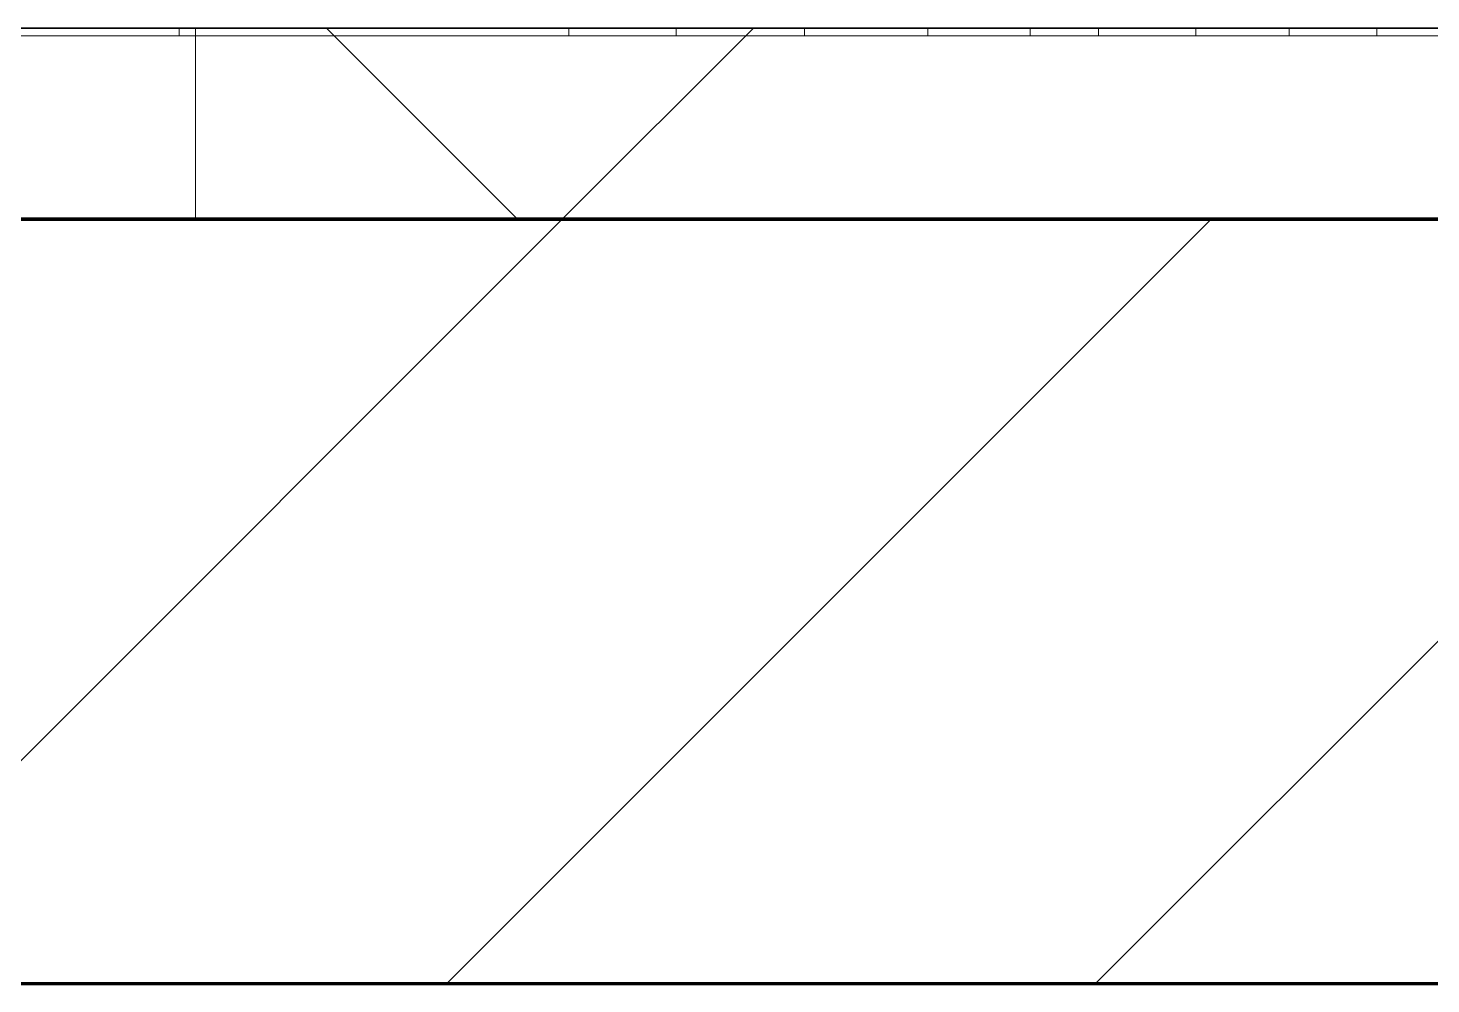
# Model space of a CAD drawing. Header units: millimetres. Extents: x -920231 to -841213, y -17301 to 22361.
# Drawn here: x -862026.1 to -861659.2, y -3375.9 to -3125.9 of the extents above; entities that cross this region are included whole.
import ezdxf

# ---------------------------------------------------------------- set-up
doc = ezdxf.new("R2010")
doc.units = ezdxf.units.MM
for name, color, linetype, lineweight in [('A-GLAZ-CURT', 2, 'Continuous', 9), ('A-WALL', 5, 'Continuous', 35), ('A-WALL-FNSH', 2, 'Continuous', 35), ('A-WALL-PATT', 1, 'Continuous', 35)]:
    doc.layers.add(name, color=color, linetype=linetype, lineweight=lineweight)

# ---------------------------------------------------------------- blocks, each defined once
blk = doc.blocks.new('PPLS-PP19_Custom Tile Pattern - Custom Tile Pattern-V82-4230-01 ENLARGED MULTI-PURPOSE LEVEL - REFLECTED CEILING PLAN - SHEET 1')
at = {"layer": 'A-GLAZ-CURT'}
for p, q in [((230.06, 0), (300, 0)), ((295.8, 0), (300, 0)), ((295.8, -2), (295.8, 0)), ((300, 0), (300, -2)), ((-300, -2), (300, -2)), ((300, -2), (295.8, -2)), ((300, -2), (300, -50)), ((300, -50), (-300, -50))]:
    blk.add_line(p, q, dxfattribs=at)
for points, knots in [([(300, 0), (286.53, 0), (255.88, 0), (225.16, 0), (209.75, 0)], [-285.253232, -285.253232, -285.253232, -285.253232, -244.693688, -192.984159, -192.984159, -192.984159, -192.984159]), ([(300, 0), (288.22, 0), (262, 0), (230.48, 0), (220, 0), (219.04, 0)], [-12528.858583, -12528.858583, -12528.858583, -12528.858583, -11905.454923, -11162.864862, -10859.773777, -10859.773777, -10859.773777, -10859.773777]), ([(284.78, 0), (284.83, 0), (285.23, 0), (287.47, 0), (293.59, 0), (297.76, 0), (300, 0)], [-4096.535135, -4096.535135, -4096.535135, -4096.535135, -4053.389046, -3959.664717, -3862.421465, -3746.95702, -3746.95702, -3746.95702, -3746.95702]), ([(295.8, 0), (294.18, 0), (290.94, 0), (286.68, 0), (285.79, 0)], [-4679.165325, -4679.165325, -4679.165325, -4679.165325, -4358.271401, -4213.061173, -4213.061173, -4213.061173, -4213.061173])]:
    blk.add_open_spline(points, degree=3, knots=knots, dxfattribs=at)
blk = doc.blocks.new('PPLS-PP19_Custom Tile Pattern - Custom Tile Pattern-V83-4230-01 ENLARGED MULTI-PURPOSE LEVEL - REFLECTED CEILING PLAN - SHEET 1')
at = {"layer": 'A-GLAZ-CURT'}
for p, q in [((-300, 0), (-202.31, 0)), ((-300, -2), (-300, 0)), ((-293.07, 0), (-275.75, 0)), ((-275.75, 0), (-293.07, 0)), ((-222.32, 0), (-205, 0)), ((-205, 0), (-222.32, 0)), ((-202.31, 0), (-202.31, -2)), ((-174.21, 0), (-140.66, 0)), ((-174.21, -2), (-174.21, 0)), ((-140.66, 0), (-140.66, -2)), ((-108.4, 0), (-81.66, 0)), ((-108.4, -2), (-108.4, 0)), ((-81.66, 0), (-81.66, -2)), ((-63.81, 0), (-38.36, 0)), ((-63.81, -2), (-63.81, 0)), ((-38.36, 0), (-38.36, -2)), ((-13.88, 0), (9.01, 0)), ((-13.88, -2), (-13.88, 0)), ((9.01, 0), (9.01, -2)), ((-300, -2), (300, -2)), ((-300, -50), (-300, -2)), ((-202.31, -2), (-300, -2)), ((-140.66, -2), (-174.21, -2)), ((-81.66, -2), (-108.4, -2)), ((-38.36, -2), (-63.81, -2)), ((9.01, -2), (-13.88, -2)), ((300, -50), (-300, -50))]:
    blk.add_line(p, q, dxfattribs=at)
at = {"layer": 'A-GLAZ-CURT', "flags": 128}
for points in [[(-300, 0), (-291.7, 0), (-283.58, 0), (-275.62, 0), (-267.8, 0), (-260.12, 0), (-252.56, 0), (-245.12, 0), (-237.77, 0), (-230.5, 0), (-223.32, 0), (-216.2, 0), (-209.18, 0), (-202.31, 0)], [(-247.01, 0), (-254.25, 0), (-261.61, 0), (-269.09, 0), (-276.68, 0), (-284.36, 0), (-292.14, 0), (-300, 0)], [(-174.75, 0), (-178.96, 0), (-183.97, 0), (-189.27, 0), (-194.85, 0), (-200.68, 0), (-206.74, 0), (-213.02, 0), (-219.49, 0), (-226.14, 0), (-232.95, 0), (-239.91, 0), (-246.58, 0)]]:
    blk.add_lwpolyline(points, dxfattribs=at)
at = {"layer": 'A-GLAZ-CURT'}
for points, knots in [([(-300, 0), (-284.65, 0), (-236.57, 0), (-184.21, 0), (-151.15, 0), (-140.66, 0)], [-5323.127839, -5323.127839, -5323.127839, -5323.127839, -4502.809032, -2700.551212, -1671.606487, -1671.606487, -1671.606487, -1671.606487]), ([(-175.72, 0), (-187.82, 0), (-220.48, 0), (-262.56, 0), (-294.48, 0), (-300, 0)], [-16037.608014, -16037.608014, -16037.608014, -16037.608014, -15131.813646, -13729.592194, -13439.944408, -13439.944408, -13439.944408, -13439.944408]), ([(-247.4, 0), (-249.5, 0), (-256.89, 0), (-262.59, 0), (-264.9, 0), (-265.4, 0)], [-664.109872, -664.109872, -664.109872, -664.109872, -543.655514, -208.940337, 0, 0, 0, 0]), ([(-258.6, 0), (-257.91, 0), (-254.81, 0), (-250.21, 0), (-246.59, 0)], [-5722.54675, -5722.54675, -5722.54675, -5722.54675, -5657.471696, -5459.462123, -5459.462123, -5459.462123, -5459.462123]), ([(-174.8, 0), (-178.45, 0), (-186.73, 0), (-209.77, 0), (-229.53, 0), (-243.45, 0), (-246.62, 0)], [-1974.494561, -1974.494561, -1974.494561, -1974.494561, -1755.085331, -1400.429864, -858.079193, -678.898496, -678.898496, -678.898496, -678.898496]), ([(-246.27, 0), (-245.53, 0), (-237.48, 0), (-225.99, 0), (-213.1, 0), (-200.2, 0), (-188.34, 0), (-179.5, 0), (-175.66, 0)], [-5453.702272, -5453.702272, -5453.702272, -5453.702272, -5413.335975, -5017.494783, -4832.723979, -4666.091899, -4349.945572, -4147.886235, -4147.886235, -4147.886235, -4147.886235]), ([(-175.08, 0), (-176.14, 0), (-183.46, 0), (-199.46, 0), (-216.65, 0), (-231.26, 0), (-233.46, 0), (-234, 0)], [-1821.098565, -1821.098565, -1821.098565, -1821.098565, -1763.376603, -1422.553702, -978.033455, -846.069444, -682.911962, -682.911962, -682.911962, -682.911962]), ([(-233.49, 0), (-233.44, 0), (-232.38, 0), (-230.74, 0), (-225.3, 0), (-223.63, 0)], [-455.274641, -455.274641, -455.274641, -455.274641, -440.605512, -119.536984, 0, 0, 0, 0]), ([(-223.63, 0), (-219.39, 0), (-206.17, 0), (-190.12, 0), (-178.49, 0), (-174.92, 0)], [-5463.295695, -5463.295695, -5463.295695, -5463.295695, -5161.076232, -4739.070012, -4552.746412, -4552.746412, -4552.746412, -4552.746412]), ([(-174.77, 0), (-172.23, 0), (-166.19, 0), (-158.7, 0), (-157.22, 0)], [-4132.488174, -4132.488174, -4132.488174, -4132.488174, -4000.813434, -3840.635403, -3840.635403, -3840.635403, -3840.635403]), ([(-174.76, 0), (-173.14, 0), (-165.47, 0), (-152.12, 0), (-136.84, 0), (-127.33, 0), (-124.19, 0), (-123.43, 0), (-123.28, 0)], [-4549.886829, -4549.886829, -4549.886829, -4549.886829, -4465.409639, -4149.119819, -3839.893365, -3647.167523, -3488.92562, -3439.852845, -3439.852845, -3439.852845, -3439.852845]), ([(-133.82, 0), (-135.51, 0), (-137.8, 0), (-149.31, 0), (-160.78, 0), (-169.5, 0), (-174.76, 0)], [-2731.647847, -2731.647847, -2731.647847, -2731.647847, -2418.507304, -2308.929706, -2113.765672, -1826.935526, -1826.935526, -1826.935526, -1826.935526]), ([(-108.4, 0), (-116.54, 0), (-136.93, 0), (-160.45, 0), (-174.75, 0)], [-17961.803277, -17961.803277, -17961.803277, -17961.803277, -17136.203329, -16061.706751, -16061.706751, -16061.706751, -16061.706751]), ([(-137.88, 0), (-140.56, 0), (-147.66, 0), (-147.69, 0), (-158.72, 0), (-168.99, 0), (-173.27, 0), (-173.9, 0)], [-3187.727384, -3187.727384, -3187.727384, -3187.727384, -2919.378265, -2477.344047, -2237.412286, -2029.680487, -1992.329615, -1992.329615, -1992.329615, -1992.329615]), ([(-152.35, 0), (-151.03, 0), (-147.71, 0), (-143.57, 0), (-138.62, 0)], [-3494.978217, -3494.978217, -3494.978217, -3494.978217, -3371.022232, -3227.460399, -3227.460399, -3227.460399, -3227.460399]), ([(-118.78, 0), (-121.86, 0), (-126.28, 0), (-136.96, 0), (-147.46, 0), (-150.03, 0), (-150.57, 0)], [-5938.474035, -5938.474035, -5938.474035, -5938.474035, -5700.061948, -5508.838257, -5298.784692, -5196.16478, -5196.16478, -5196.16478, -5196.16478]), ([(-150.34, 0), (-150.07, 0), (-147.75, 0), (-142.6, 0), (-127.26, 0), (-107.3, 0), (-90.42, 0), (-75.26, 0), (-68.41, 0), (-65.12, 0), (-63.63, 0)], [-4948.728362, -4948.728362, -4948.728362, -4948.728362, -4883.323924, -4440.880425, -4054.690705, -3793.097032, -3402.597032, -3144.956779, -3050.982048, -2969.237017, -2969.237017, -2969.237017, -2969.237017]), ([(-31.04, 0), (-31.59, 0), (-38.24, 0), (-53.55, 0), (-78.2, 0), (-110.94, 0), (-130.52, 0), (-147.74, 0), (-149.07, 0)], [-8574.817649, -8574.817649, -8574.817649, -8574.817649, -8532.293389, -8073.216054, -7508.296369, -7004.680444, -6449.282163, -6277.220794, -6277.220794, -6277.220794, -6277.220794]), ([(-148.23, 0), (-146.94, 0), (-140.15, 0), (-137.28, 0), (-133.93, 0), (-128.78, 0), (-126.5, 0)], [-6162.058746, -6162.058746, -6162.058746, -6162.058746, -6017.569127, -5560.701257, -5364.112219, -5231.017328, -5231.017328, -5231.017328, -5231.017328]), ([(-86.16, 0), (-91.37, 0), (-104.13, 0), (-122.65, 0), (-139.03, 0), (-146.11, 0), (-146.95, 0)], [-1681.3698, -1681.3698, -1681.3698, -1681.3698, -1374.161226, -945.742622, -741.901385, -489.130243, -489.130243, -489.130243, -489.130243]), ([(-146.69, 0), (-146.59, 0), (-145.49, 0), (-135.69, 0), (-128.29, 0), (-125.15, 0)], [-420.34245, -420.34245, -420.34245, -420.34245, -406.956646, -290.263673, 0, 0, 0, 0]), ([(-134.24, 0), (-133.42, 0), (-130.43, 0), (-119.84, 0), (-108.72, 0), (-104.02, 0)], [-7671.276312, -7671.276312, -7671.276312, -7671.276312, -7293.749979, -6839.55839, -6511.65767, -6511.65767, -6511.65767, -6511.65767]), ([(-127.41, 0), (-131.63, 0), (-133.13, 0), (-134.06, 0), (-134.11, 0)], [-8540.990293, -8540.990293, -8540.990293, -8540.990293, -8266.114998, -8251.085632, -8251.085632, -8251.085632, -8251.085632]), ([(-120.13, 0), (-120.14, 0), (-120.24, 0), (-121.3, 0), (-129.25, 0), (-133.82, 0)], [-2933.992132, -2933.992132, -2933.992132, -2933.992132, -2920.575025, -2840.280255, -2731.647847, -2731.647847, -2731.647847, -2731.647847]), ([(-113.44, 0), (-113.46, 0), (-114.06, 0), (-119.73, 0), (-125.43, 0), (-127.03, 0), (-127.41, 0)], [-323.250712, -323.250712, -323.250712, -323.250712, -282.672656, -98.539552, -24.539552, 0, 0, 0, 0]), ([(-126.5, 0), (-122.44, 0), (-108.71, 0), (-86.68, 0), (-63.44, 0), (-54.4, 0), (-48.53, 0), (-30.79, 0), (-18.03, 0), (8.61, 0), (15.02, 0), (22.91, 0), (31, 0), (36.29, 0), (39.94, 0), (40.43, 0)], [-5231.017328, -5231.017328, -5231.017328, -5231.017328, -4994.692869, -4542.524482, -4008.285538, -3689.699207, -3546.54457, -3315.260113, -2864.387349, -2439.246196, -2084.094819, -1956.422387, -1818.904206, -1645.594513, -1619.124411, -1619.124411, -1619.124411, -1619.124411]), ([(-125.15, 0), (-124.93, 0), (-121.96, 0), (-113.79, 0), (-106.12, 0), (-103.63, 0)], [-3362.7396, -3362.7396, -3362.7396, -3362.7396, -3342.215224, -3074.362186, -2942.39715, -2942.39715, -2942.39715, -2942.39715]), ([(-122.08, 0), (-122.01, 0), (-121.69, 0), (-121.2, 0), (-120.88, 0)], [-3136.336417, -3136.336417, -3136.336417, -3136.336417, -3110.304437, -3035.164275, -3035.164275, -3035.164275, -3035.164275]), ([(-36.33, 0), (-36.43, 0), (-37.27, 0), (-45.02, 0), (-46.13, 0), (-60.59, 0), (-81.23, 0), (-99.51, 0), (-114.02, 0), (-117.28, 0), (-118.78, 0)], [-1855.773136, -1855.773136, -1855.773136, -1855.773136, -1810.870157, -1672.078046, -1405.135169, -1060.00838, -740.068933, -229.489605, -116.330425, 0, 0, 0, 0]), ([(-117.69, 0), (-117.06, 0), (-114.75, 0), (-113.43, 0), (-113.43, 0)], [-808.126779, -808.126779, -808.126779, -808.126779, -394.672656, -330.797262, -330.797262, -330.797262, -330.797262]), ([(-103.78, 0), (-105.68, 0), (-112.04, 0), (-116.79, 0), (-117.66, 0)], [-1616.253558, -1616.253558, -1616.253558, -1616.253558, -1433.981041, -969.752135, -969.752135, -969.752135, -969.752135]), ([(-115.82, 0), (-114.96, 0), (-111.53, 0), (-105.49, 0), (-102.98, 0)], [-5724.064692, -5724.064692, -5724.064692, -5724.064692, -5430.283136, -5256.376126, -5256.376126, -5256.376126, -5256.376126]), ([(9.32, 0), (9.08, 0), (7.65, 0), (2.57, 0), (-12.23, 0), (-25.64, 0), (-40, 0), (-56.24, 0), (-75.59, 0), (-94, 0), (-112.01, 0), (-114.94, 0), (-115.63, 0)], [-2922.926651, -2922.926651, -2922.926651, -2922.926651, -2882.788014, -2720.818881, -2518.50168, -2125.455881, -1792.521578, -1466.981642, -1208.454564, -789.402658, -501.969187, -243.577221, -243.577221, -243.577221, -243.577221]), ([(-63.81, 0), (-70.01, 0), (-83.75, 0), (-97.15, 0), (-102.95, 0)], [-2747.631049, -2747.631049, -2747.631049, -2747.631049, -2193.204658, -1642.652277, -1642.652277, -1642.652277, -1642.652277]), ([(-102.92, 0), (-99.35, 0), (-91.42, 0), (-84.96, 0), (-81.66, 0)], [-6486.035838, -6486.035838, -6486.035838, -6486.035838, -6236.997189, -5931.848349, -5931.848349, -5931.848349, -5931.848349]), ([(-102.92, 0), (-102.4, 0), (-96.29, 0), (-85.29, 0), (-71.67, 0), (-65.93, 0), (-65.07, 0)], [-2929.985183, -2929.985183, -2929.985183, -2929.985183, -2902.289527, -2605.247022, -2322.099534, -2241.8264, -2241.8264, -2241.8264, -2241.8264]), ([(-102.13, 0), (-100.15, 0), (-93.18, 0), (-71.33, 0), (-42.53, 0), (-12.78, 0), (4.23, 0), (9.64, 0), (10.14, 0), (10.18, 0)], [-5236.91025, -5236.91025, -5236.91025, -5236.91025, -5103.229623, -4799.173296, -4065.652676, -3589.737505, -3285.047089, -3066.359526, -3044.715262, -3044.715262, -3044.715262, -3044.715262]), ([(-63.96, 0), (-64.13, 0), (-72.5, 0), (-80.63, 0), (-86.16, 0)], [-2171.769325, -2171.769325, -2171.769325, -2171.769325, -2007.031671, -1681.3698, -1681.3698, -1681.3698, -1681.3698]), ([(-29.03, 0), (-33.97, 0), (-43.74, 0), (-56.37, 0), (-71.66, 0), (-77.83, 0), (-82.66, 0), (-83.28, 0), (-83.28, 0)], [-2680.714891, -2680.714891, -2680.714891, -2680.714891, -2413.671296, -2161.752162, -2006.592567, -1646.621388, -1424.436217, -1393.971743, -1393.971743, -1393.971743, -1393.971743]), ([(-83.28, 0), (-83.28, 0), (-82.91, 0), (-76.14, 0), (-62.97, 0), (-48.14, 0), (-36.49, 0), (-33.57, 0), (-29.94, 0), (-28.57, 0)], [-1393.4169, -1393.4169, -1393.4169, -1393.4169, -1353.722004, -1274.333717, -1073.56893, -651.549973, -296.515819, -83.513472, 0, 0, 0, 0]), ([(31.18, 0), (25.97, 0), (11.99, 0), (-16.92, 0), (-47.42, 0), (-65.35, 0), (-66.28, 0), (-66.31, 0)], [-4496.803627, -4496.803627, -4496.803627, -4496.803627, -4222.080604, -3745.412743, -2981.410125, -2542.574734, -2526.906796, -2526.906796, -2526.906796, -2526.906796]), ([(-65.47, 0), (-65.27, 0), (-62.78, 0), (-55.26, 0), (-43.47, 0), (-38.36, 0)], [-2362.748727, -2362.748727, -2362.748727, -2362.748727, -2315.303971, -1809.437387, -1213.642243, -1213.642243, -1213.642243, -1213.642243]), ([(-63.63, 0), (-61.49, 0), (-57.39, 0), (-54.49, 0), (-45.2, 0), (-40.79, 0), (-40.46, 0), (-40.44, 0)], [-2969.237017, -2969.237017, -2969.237017, -2969.237017, -2851.217951, -2734.127174, -2474.780881, -2410.990208, -2350.645972, -2350.645972, -2350.645972, -2350.645972]), ([(-51.83, 0), (-51.83, 0), (-51.78, 0), (-47.4, 0), (-46.01, 0), (-40.22, 0), (-36.78, 0)], [-632.814994, -632.814994, -632.814994, -632.814994, -627.965721, -508.377888, -260.442412, 0, 0, 0, 0]), ([(76.63, 0), (74.8, 0), (67.65, 0), (53.52, 0), (37, 0), (24.07, 0), (12.82, 0), (-2.9, 0), (-20.62, 0), (-32.81, 0), (-44.85, 0), (-51.43, 0), (-51.79, 0)], [-3095.572228, -3095.572228, -3095.572228, -3095.572228, -2950.589685, -2634.532728, -2313.748533, -2106.613311, -1925.670641, -1617.263037, -1290.787923, -1039.307308, -819.71621, -644.910881, -644.910881, -644.910881, -644.910881]), ([(-36.29, 0), (-36.29, 0), (-35.06, 0), (-32.37, 0), (-31.16, 0)], [-9150.272121, -9150.272121, -9150.272121, -9150.272121, -9057.163041, -8976.937939, -8976.937939, -8976.937939, -8976.937939]), ([(-33.34, 0), (-33.34, 0), (-33.02, 0), (-31.84, 0), (-31.58, 0)], [-2415.024266, -2415.024266, -2415.024266, -2415.024266, -2357.633367, -2342.77448, -2342.77448, -2342.77448, -2342.77448]), ([(30.82, 0), (29.27, 0), (20.14, 0), (3.54, 0), (-14.52, 0), (-28.7, 0), (-31.12, 0)], [-10462.034656, -10462.034656, -10462.034656, -10462.034656, -10363.088938, -9884.23066, -9424.652049, -9303.357311, -9303.357311, -9303.357311, -9303.357311]), ([(-31.1, 0), (-28.22, 0), (-16.89, 0), (8.83, 0), (43.36, 0), (70.92, 0), (82.12, 0), (83.66, 0)], [-6056.719018, -6056.719018, -6056.719018, -6056.719018, -5862.463379, -5340.621928, -4573.028122, -4094.177415, -3869.465285, -3869.465285, -3869.465285, -3869.465285]), ([(40.22, 0), (35.23, 0), (24.1, 0), (2.64, 0), (-17.6, 0), (-28.63, 0), (-30.74, 0)], [-4066.332663, -4066.332663, -4066.332663, -4066.332663, -3766.694881, -3333.063701, -2994.501669, -2710.888442, -2710.888442, -2710.888442, -2710.888442]), ([(-30.61, 0), (-29.53, 0), (-23.35, 0), (-15.75, 0), (-15.19, 0)], [-54150.414002, -54150.414002, -54150.414002, -54150.414002, -53749.15266, -53717.791567, -53717.791567, -53717.791567, -53717.791567]), ([(-13.88, 0), (-15.14, 0), (-18.44, 0), (-26.26, 0), (-29.97, 0), (-30.54, 0)], [-55123.81448, -55123.81448, -55123.81448, -55123.81448, -54789.006179, -54461.685999, -54258.56961, -54258.56961, -54258.56961, -54258.56961]), ([(-30.52, 0), (-27.11, 0), (-17.83, 0), (5.99, 0), (22.06, 0), (37.44, 0), (45.92, 0), (57.76, 0), (64.47, 0), (72.74, 0), (75.22, 0), (76.03, 0), (76.21, 0)], [-2323.618664, -2323.618664, -2323.618664, -2323.618664, -2142.497158, -1716.209403, -1206.526904, -1089.329421, -901.315459, -753.071572, -495.328968, -421.953223, -334.951786, -290.452333, -290.452333, -290.452333, -290.452333]), ([(-30, 0), (-29.55, 0), (-27.96, 0), (-26.95, 0), (-26.54, 0)], [-8950.851873, -8950.851873, -8950.851873, -8950.851873, -8919.836787, -8834.607043, -8834.607043, -8834.607043, -8834.607043]), ([(8.33, 0), (8.19, 0), (7.18, 0), (0.32, 0), (-13.89, 0), (-24.92, 0), (-29.03, 0)], [-3574.286521, -3574.286521, -3574.286521, -3574.286521, -3526.962355, -3285.499107, -2903.012179, -2680.714891, -2680.714891, -2680.714891, -2680.714891]), ([(-28.57, 0), (-26.93, 0), (-20.29, 0), (-11.45, 0), (2.08, 0), (13.15, 0), (21.24, 0), (24.62, 0), (24.72, 0), (24.72, 0)], [-5361.429781, -5361.429781, -5361.429781, -5361.429781, -5261.36855, -5050.479954, -4785.90057, -4596.498881, -4445.288762, -4384.376941, -4376.041937, -4376.041937, -4376.041937, -4376.041937]), ([(-15.19, 0), (-13.07, 0), (7.48, 0), (42.82, 0), (88.72, 0), (120.63, 0), (138.28, 0), (138.53, 0)], [-461.142613, -461.142613, -461.142613, -461.142613, -429.606584, -390.253598, -346.313304, -291.370682, -290.5735, -290.5735, -290.5735, -290.5735]), ([(103.09, 0), (101.08, 0), (86.31, 0), (63.34, 0), (35.84, 0), (18.55, 0), (11.55, 0), (9.01, 0)], [-375.435014, -375.435014, -375.435014, -375.435014, -369.147452, -330.153101, -307.516438, -285.83788, -269.307637, -269.307637, -269.307637, -269.307637]), ([(24.69, 0), (24.54, 0), (20.99, 0), (15.48, 0), (10.8, 0), (9.63, 0)], [-4368.572414, -4368.572414, -4368.572414, -4368.572414, -4306.476363, -4080.000647, -3772.857994, -3772.857994, -3772.857994, -3772.857994]), ([(18.16, 0), (19.15, 0), (24.25, 0), (25.66, 0), (26.12, 0)], [-5700.113719, -5700.113719, -5700.113719, -5700.113719, -5554.232259, -5302.431367, -5302.431367, -5302.431367, -5302.431367]), ([(112.61, 0), (110.31, 0), (104.62, 0), (92.38, 0), (85.59, 0), (74.4, 0), (62.26, 0), (51.85, 0), (43.81, 0), (29.53, 0), (20.67, 0), (18.85, 0), (18.16, 0)], [-8045.692497, -8045.692497, -8045.692497, -8045.692497, -7723.759874, -7531.75727, -7135.649961, -6924.452779, -6738.82075, -6548.303034, -6314.283804, -6135.05769, -5972.647715, -5832.674503, -5832.674503, -5832.674503, -5832.674503])]:
    blk.add_open_spline(points, degree=3, knots=knots, dxfattribs=at)
for points in [[(-39.84, 0), (-39.08, 0), (-38.11, 0), (-37.36, 0)], [(-36.78, 0), (-35.07, 0), (-33.25, 0), (-31.34, 0)], [(-31.35, 0), (-33.64, 0), (-35.42, 0), (-36.04, 0)], [(-26.75, 0), (-27.42, 0), (-28.61, 0), (-30.02, 0)]]:
    blk.add_open_spline(points, degree=3, dxfattribs=at)

msp = doc.modelspace()

# ---------------------------------------------------------------- hatches: boundary and pattern name
at = {"layer": 'A-WALL-PATT', "lineweight": 9}
h = msp.add_hatch(dxfattribs=at)
h.set_pattern_fill('FP_3', color=256, style=0, pattern_type=2)
h.set_pattern_definition([(45, (0, 0), (-212.13203, 212.13203), []), (135, (0, 0), (-212.13203, -212.13203), [])])
h.paths.add_polyline_path([(-850767.37, -3175.94), (-850767.37, -3125.94), (-868697.34, -3125.94), (-868743.96, -3175.94), (-850867, -3175.94)])
h = msp.add_hatch(dxfattribs=at)
h.set_pattern_fill('FP_2', color=256, style=0, pattern_type=2)
h.set_pattern_definition([(45, (0, 0), (-84.852814, 84.852814), [])])
h.paths.add_polyline_path([(-850567.37, -3375.94), (-850567.37, -3175.94), (-868402.13, -3175.94), (-868588.64, -3375.94), (-850766.31, -3375.94)])

# ---------------------------------------------------------------- linework, layer by layer
at = {"layer": 'A-WALL', "color": 7, "lineweight": 70}
for p, q in [((-868402.13, -3175.94), (-850767.37, -3175.94)), ((-850767.37, -3175.94), (-868402.13, -3175.94)), ((-850766.31, -3375.94), (-868588.64, -3375.94))]:
    msp.add_line(p, q, dxfattribs=at)
at = {"layer": 'A-WALL-FNSH', "color": 250}
msp.add_line((-868697.34, -3125.94), (-850817.37, -3125.94), dxfattribs=at)

# ---------------------------------------------------------------- block references
at = {"layer": 'A-GLAZ-CURT'}
for name, p in [('PPLS-PP19_Custom Tile Pattern - Custom Tile Pattern-V82-4230-01 ENLARGED MULTI-PURPOSE LEVEL - REFLECTED CEILING PLAN - SHEET 1', (-862282.37, -3125.94)), ('PPLS-PP19_Custom Tile Pattern - Custom Tile Pattern-V83-4230-01 ENLARGED MULTI-PURPOSE LEVEL - REFLECTED CEILING PLAN - SHEET 1', (-861682.37, -3125.94))]:
    msp.add_blockref(name, p, dxfattribs=at)

doc.saveas('drawing.dxf')
